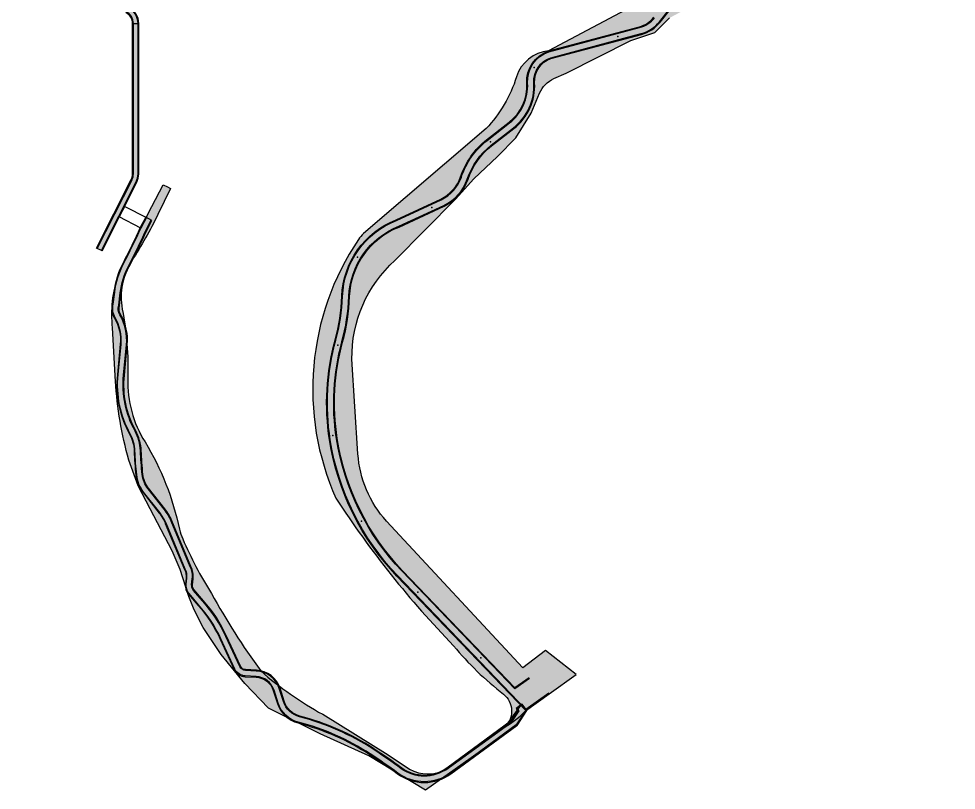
# Model space of a CAD drawing. Header units: inches. Extents: x -1373420 to 1275728, y -1279082 to 1370051.
# Drawn here: x -89922 to -77708, y 76850 to 86899 of the extents above; entities that cross this region are included whole.
import ezdxf

# ---------------------------------------------------------------- set-up
doc = ezdxf.new("R2010")
doc.units = ezdxf.units.IN
doc.header["$LTSCALE"] = 100
doc.header["$MEASUREMENT"] = 0
doc.layers.add('6', color=7, linetype='Continuous', true_color=0x57a70c)
doc.layers.add('a Walkway', color=7, linetype='Continuous', lineweight=30, true_color=0x4b2e26)

msp = doc.modelspace()

# ---------------------------------------------------------------- hatches: boundary and pattern name
at = {"layer": '6', "lineweight": 15}
h = msp.add_hatch(color=256, dxfattribs=at)
h.dxf.hatch_style = 1
edge = h.paths.add_edge_path()
edge.add_line((-78924.69009385278, 96076.41950291861), (-79656.16586421253, 96425.92340061668))
edge.add_arc((-79909.72182438009, 95973.12786417731), 518.9551259559147, 60.75209267398381, 131.5598670408154)
edge.add_line((-80253.99782411824, 96361.44276056967), (-80406.56430895731, 96234.62493619451))
edge.add_arc((-80544.84946469599, 96375.83486357113), 197.6436892171826, 229.3318846104581, 314.40045115440944, ccw=False)
edge.add_line((-80673.64919407322, 96225.9226972879), (-80753.72775439694, 96295.34569959072))
edge.add_line((-80753.72775439694, 96295.34569959072), (-80759.19275461484, 96300.06911534004))
edge.add_arc((-81151.53796487313, 95846.12502628572), 599.9999999999899, 49.16304771215739, 91.51300139794115)
edge.add_line((-81167.38023711788, 96445.91584182903), (-82676.42187811437, 96406.0575314218))
edge.add_arc((-82674.85329152102, 95685.15325862297), 720.9059793090192, 90.1246673839504, 111.6183318435343)
edge.add_line((-82940.45092632648, 96355.34974278956), (-83882.1817441523, 95927.58389186468))
edge.add_arc((-84477.71919098683, 97238.66556339312), 1440.000000000003, 275.73431199850125, 294.429148268595, ccw=False)
edge.add_line((-84333.84068632551, 95805.8714484218), (-85226.08418018944, 95716.2740259104))
edge.add_line((-85226.08418018944, 95716.2740259104), (-85511.01874032829, 95679.25727386391))
edge.add_line((-85511.01874032829, 95679.25727386391), (-85822.30018842928, 95638.94112576588))
edge.add_arc((-86195.1418362292, 97913.97712229857), 2305.384930950506, 263.6591010060583, 279.3071179364374, ccw=False)
edge.add_line((-86449.75729549883, 95622.69568001467), (-86868.55835808825, 95677.7342273305))
edge.add_arc((-86966.04068795124, 95085.70619136892), 600.0000000000277, 80.64967504179135, 105.5672985721287)
edge.add_line((-87127.06272043168, 95663.69572851982), (-87808.24587651432, 95473.92499871638))
edge.add_line((-87808.24587651432, 95473.92499871638), (-88091.24020179277, 95461.74495125559))
edge.add_line((-88091.24020179277, 95461.74495125559), (-88091.24020179283, 95115.8569323729))
edge.add_arc((-87354.1321296217, 98447.15924666065), 3411.876817711733, 257.523344325175, 288.8266222337314)
edge.add_arc((-86020.75160439021, 94234.6712958767), 1010.231215014303, 89.72129429641188, 103.29683128203311, ccw=False)
edge.add_line((-86015.8375235695, 95244.89055900672), (-84846.21288228585, 95248.26464294759))
edge.add_arc((-84760.49639351483, 97769.4956528691), 2522.687678218822, 268.052815420862, 303.8555045233036)
edge.add_arc((-82354.86811125837, 94502.82342706874), 1540.584382165395, 92.18590706516778, 130.4857468716518, ccw=False)
edge.add_line((-82413.6291132904, 96042.28676966969), (-81266.58846808606, 96083.78134227316))
edge.add_arc((-81265.04278981248, 95689.56559004112), 394.2187824409104, 7.6702835812337185, 90.22464954085888, ccw=False)
edge.add_arc((-80665.98748448171, 95823.44826928955), 223.6504690608861, 201.3066337624884, 301.5772568780305)
edge.add_arc((-80199.31450924405, 94497.83317501858), 1187.685486817172, 70.50899020605789, 107.11673133176981, ccw=False)
edge.add_arc((-79633.27112953863, 96068.92440163478), 482.3295453759339, 249.3926560021122, 302.7154850036208)
edge.add_arc((-79188.69798547738, 95307.39428208374), 400.435480963162, 42.29535597011812, 117.3370458938453, ccw=False)
edge.add_arc((-79292.45396117403, 95291.9705605187), 491.0485134157753, -22.504661588392082, 35.46338691310808, ccw=False)
edge.add_line((-78838.79958052936, 95104.01751997469), (-78913.78081973651, 94969.6857870426))
edge.add_arc((-77846.7219085108, 94318.41003178972), 1250.109926928994, 148.6023388531599, 171.5824897271322)
edge.add_arc((-77895.14279088928, 94188.75009479112), 1228.668935936748, 165.2578976771142, 199.3689013742805)
edge.add_line((-79054.27251421005, 93781.26311506017), (-78952.30885882053, 93482.17572358545))
edge.add_arc((-80106.16421566196, 93152.60355320646), 1199.999999999999, -5.864376274582185, 15.940768752657618, ccw=False)
edge.add_line((-78912.44437217034, 93029.99468218016), (-78968.47565109219, 92725.38955806073))
edge.add_arc((-78450.31765027692, 92644.82426881962), 524.3839048248716, 171.1621873036545, 242.5629960682053)
edge.add_arc((-78805.18946011072, 91845.51266216012), 352.5937978439585, -18.319167180828515, 71.26505539985709, ccw=False)
edge.add_arc((-81076.82933468012, 92530.78842504954), 2725.23569998279, 321.9062872134928, 343.0149989649887, ccw=False)
edge.add_arc((-76560.93228401881, 89355.80490750357), 2802.364293384344, 147.7918519429991, 154.1741170528381)
edge.add_line((-79083.40222453274, 90576.62063153369), (-79203.99165185852, 90287.64014682005))
edge.add_arc((-78739.37812946374, 90060.31295019438), 517.245956502095, 153.9283125961261, 201.8235623202418)
edge.add_arc((-79847.06088719219, 89629.81536283446), 671.1995682078011, -55.39759647330777, 20.787577352260485, ccw=False)
edge.add_arc((-79199.48634605127, 88505.03494802132), 631.2787930392115, 114.9624458795808, 194.9108542525512)
edge.add_arc((-80105.68161540534, 88205.94951255093), 326.1765414835929, -92.91813690771238, 24.767487733133407, ccw=False)
edge.add_arc((-80167.17731670005, 86999.56436015277), 881.7749712868749, 87.081863092288, 118.0259060877066)
edge.add_line((-80581.49757186047, 87777.9381945998), (-83018.71101727991, 86480.63495559261))
edge.add_arc((-82973.01489972555, 85995.70742899334), 487.075806433908, 95.38324976320851, 162.4839894295259)
edge.add_arc((-85109.55203968033, 86670.01143988977), 1753.34309402136, 316.7027775211894, 342.4839894295259, ccw=False)
edge.add_line((-83833.45841028265, 85467.59842666883), (-85429.73916508805, 84100.39629811392))
edge.add_arc((-85195.5568317236, 83826.97604513325), 360.0000000000297, 130.5797993046219, 146.8792844290806)
edge.add_arc((-82606.90516025391, 82074.800443535), 3485.85129902855, 146.0075728159143, 204.0847870435907)
edge.add_arc((-75176.95558974356, 87548.51029572792), 12656.21451243225, 213.0171440683153, 224.1550758593956)
edge.add_arc((-81210.4916288225, 81230.01506982693), 3939.798024199815, 219.3463636529504, 232.5519768962283)
edge.add_arc((-83789.8684741034, 77878.92117202573), 289.2002683057943, -44.75771122348692, 50.535357408482184, ccw=False)
edge.add_arc((-84348.28182459189, 78923.43503677865), 1463.286579165689, 301.4635725020813, 314.6691857453593)
edge.add_line((-83319.573323119, 77882.77830578432), (-83012.09298087048, 78105.99094977674))
edge.add_line((-83012.09298087048, 78105.99094977674), (-82660.11334909734, 78359.35025681066))
edge.add_line((-82660.11334909734, 78359.35025681066), (-83061.41773357373, 78668.55751980416))
edge.add_line((-83061.41773357373, 78668.55751980416), (-83355.32331364567, 78445.08420126035))
edge.add_line((-83355.32331364567, 78445.08420126035), (-85130.78648506704, 80354.29760803812))
edge.add_arc((-84065.84223991643, 81323.5724682922), 1439.999999999991, 183.6274596127403, 222.3073618332039, ccw=False)
edge.add_line((-85502.95722984715, 81232.46535706369), (-85581.15343865208, 82465.92498841436))
edge.add_arc((-83897.40896602938, 82495.7083717029), 1684.007867857992, 131.8534681469233, 181.013386676686, ccw=False)
edge.add_line((-85021.02592275172, 83750.04781283262), (-84233.35152903976, 84548.0441736069))
edge.add_line((-84233.35152903976, 84548.0441736069), (-83994.97045884814, 84814.98710668978))
edge.add_line((-83994.97045884814, 84814.98710668978), (-83686.37915747793, 85104.38300047895))
edge.add_line((-83686.37915747793, 85104.38300047895), (-83444.55013180472, 85349.51284822493))
edge.add_line((-83444.55013180472, 85349.51284822493), (-83246.7865900872, 85668.53319322066))
edge.add_line((-83246.7865900872, 85668.53319322066), (-83136.92523937032, 85928.96050668234))
edge.add_arc((-82805.23121210276, 85789.03526851916), 359.9999999999939, 113.63389107484451, 157.1275342617206, ccw=False)
edge.add_line((-82949.55197245482, 86118.84054156888), (-82788.41950885256, 86189.35111724718))
edge.add_line((-82788.41950885256, 86189.35111724718), (-81948.88250195119, 86615.86205502342))
edge.add_line((-81948.88250195119, 86615.86205502342), (-81635.07302419542, 86720.27633353109))
edge.add_line((-81635.07302419542, 86720.27633353109), (-81445.35311623689, 86908.89290470498))
edge.add_line((-81445.35311623689, 86908.89290470498), (-80347.00098989927, 87495.31236696232))
edge.add_arc((-80262.22402110437, 87336.52677075804), 179.9999999999935, 90.99709828002369, 118.0981345177915, ccw=False)
edge.add_line((-80265.35633962532, 87516.49951475191), (-80005.0136852081, 87521.03062374167))
edge.add_arc((-80011.27832224997, 87880.97611172941), 360.0000000000031, 270.9970982800226, 336.1240629377328)
edge.add_line((-79682.08567326874, 87735.26338113693), (-79197.08036184587, 88662.34318557562))
edge.add_line((-79197.08036184587, 88662.34318557562), (-79029.65677430734, 88895.83832851506))
edge.add_line((-79029.65677430734, 88895.83832851506), (-78890.67723520566, 89375.76400765382))
edge.add_arc((-78717.7808341672, 89325.69570922107), 180.0000000000022, 97.30507643540432, 163.8497478047678, ccw=False)
edge.add_line((-78740.66828244965, 89504.2346817484), (-78708.54399806829, 89508.35279045589))
edge.add_arc((-78723.80229692324, 89627.37877214079), 120.0000000000055, 277.3050764354028, 350.4652464501145)
edge.add_line((-78605.46005994026, 89607.50127365973), (-78492.10016801581, 90282.39822848904))
edge.add_arc((-78373.75793103283, 90262.52073000798), 119.9999999999999, 126.7742007223112, 170.4652464501139, ccw=False)
edge.add_line((-78445.59748894541, 90358.64085234937), (-78379.91927224939, 90407.72832682397))
edge.add_arc((-78451.75883016197, 90503.84844916535), 119.9999999999912, 306.7742007223181, 346.7364904885054)
edge.add_line((-78334.9598074478, 90476.31686197879), (-78024.25868403676, 91832.25640596388))
edge.add_arc((-78379.63524025283, 91901.58967488675), 362.0767858997928, 348.9603796927273, 401.2498327065454)
edge.add_line((-78107.41080219034, 92140.32269356889), (-78309.96695181515, 92300.03242564107))
edge.add_arc((-78050.01669779792, 92549.08235123107), 360.0000000000111, 185.2389089024497, 223.7731883176924, ccw=False)
edge.add_line((-78408.51284151999, 92516.21116420637), (-78464.702145794, 93129.0168072013))
edge.add_arc((-78664.39606920158, 93105.10132733207), 201.1208920606872, 6.829255600718953, 78.61069170420434)
edge.add_line((-78624.67983909906, 93302.26175513068), (-78686.39434916832, 93645.43539382693))
edge.add_arc((-77269.12952176185, 93900.30871333377), 1439.999999999982, 169.6957475377733, 190.1947967363699, ccw=False)
edge.add_line((-78685.90486281252, 94157.88905612158), (-78668.49842558533, 94253.6301005356))
edge.add_arc((-77829.62073421502, 94035.34937579202), 866.8115457660866, 130.3710511444642, 165.4147469385158, ccw=False)
edge.add_line((-78391.084953249, 94695.74333898214), (-77882.94348759801, 95129.88485480388))
edge.add_arc((-78176.76255697408, 95494.48698150774), 468.2567205347952, 308.8640276157592, 434.1116550243397)
edge.add_line((-78048.57092220438, 95944.85489899418), (-78763.08214089918, 96025.69916019816))
edge.add_arc((-78666.01699496272, 96617.79573799974), 600.0000000000089, 244.4612245277732, 260.69004727458514, ccw=False)
h = msp.add_hatch(color=256, dxfattribs=at)
h.dxf.hatch_style = 1
edge = h.paths.add_edge_path()
edge.add_line((-84624.53429684171, 76849.94906052199), (-85360.2903679669, 77300.22476864836))
edge.add_line((-85360.2903679669, 77300.22476864838), (-85994.50828918684, 77584.18533718512))
edge.add_line((-85994.50828918684, 77584.18533718512), (-86668.99647816326, 77920.36643954222))
edge.add_line((-86668.99647816326, 77920.36643954222), (-86978.26962150112, 78240.06038585144))
edge.add_line((-86978.26962150112, 78240.06038585144), (-87285.53686254207, 78617.64880243856))
edge.add_line((-87285.53686254207, 78617.64880243856), (-87518.7208876131, 78968.83100647335))
edge.add_line((-87518.7208876131, 78968.83100647335), (-87635.06120710928, 79200.5777022264))
edge.add_line((-87635.06120710928, 79200.5777022264), (-87708.16970650907, 79375.44517971035))
edge.add_line((-87708.16970650907, 79375.44517971035), (-87820.3236985257, 79726.81372071507))
edge.add_line((-87820.3236985257, 79726.81372071507), (-87925.531911234, 79966.39006159124))
edge.add_line((-87925.531911234, 79966.39006159124), (-88210.05043303454, 80515.35255478571))
edge.add_line((-88210.05043303454, 80515.35255478571), (-88364.82097863767, 80813.97362187719))
edge.add_line((-88364.82097863767, 80813.97362187719), (-88487.386717952, 81151.05201678758))
edge.add_arc((-83888.95620154007, 82458.97516198395), 4780.818566731949, 183.3920867964532, 195.8772448494218, ccw=False)
edge.add_line((-88661.3988185701, 82176.1012763663), (-88698.91673273587, 82870.97845162271))
edge.add_arc((-87177.69944997926, 83051.31664799059), 1531.869409064182, 160.6146151979488, 186.7607814272086, ccw=False)
edge.add_arc((-86764.28818174583, 82922.35703811652), 1964.709345125758, 150.3890553191422, 161.068712720398, ccw=False)
edge.add_line((-88472.40758764336, 83893.13554324563), (-88188.68786043205, 84453.5022386755))
edge.add_line((-88188.68786043205, 84453.5022386755), (-88040.56212117255, 84737.31338051551))
edge.add_line((-88040.56212117255, 84737.31338051551), (-87982.25446067494, 84707.79158047699))
edge.add_line((-87982.25446067494, 84707.79158047699), (-87943.23668997796, 84687.55068227334))
edge.add_line((-87943.23668997796, 84687.55068227334), (-88109.12116796817, 84349.04436009156))
edge.add_arc((-93331.04783645291, 86908.04111359855), 5815.237098819912, 327.0773400734567, 333.89291031962966, ccw=False)
edge.add_arc((-87725.41053282608, 83278.44608508059), 862.8711401093576, 147.0773400734573, 190.7500281244699)
edge.add_arc((-92672.94311960597, 82339.12515808217), 4173.040147944301, -1.7559439967894264, 10.750028124469907, ccw=False)
edge.add_arc((-87047.33624706921, 82166.66316277595), 1455.209653206852, 178.2440560032104, 212.4218000095473)
edge.add_arc((-91472.83477696407, 79469.8015821295), 3727.619282978493, 12.082964005459473, 30.942419589397616, ccw=False)
edge.add_arc((-87241.09164752741, 80375.69271514325), 599.9999999999983, 192.0829640054565, 204.6986632822604)
edge.add_arc((-83100.24410374672, 82138.30797850582), 5100.164099523707, 203.2507867563142, 212.2780089767718)
edge.add_arc((-79274.98918851472, 83880.82761909591), 9282.334306219376, 208.760215775927, 216.1583685218688)
edge.add_arc((-83754.74642288566, 81852.60623274278), 4580.480198106337, 228.8401272600105, 241.1937260763953)
edge.add_line((-85961.84909938843, 77838.94249239052), (-85107.94454205147, 77309.26767792842))
edge.add_line((-85107.94454205147, 77309.26767792842), (-84829.95136760749, 77122.76663141686))
edge.add_arc((-84587.41112160716, 77582.31032247856), 519.6211840605694, 242.1755820129782, 296.0582216799746)
edge.add_line((-84359.14972526455, 77115.50960497244), (-83584.5100767125, 77675.2922845633))
edge.add_line((-83584.5100767125, 77675.2922845633), (-83369.26827138019, 77972.2573427083))
edge.add_line((-83369.26827138019, 77972.2573427083), (-83305.80485216776, 77890.05563525234))
edge.add_line((-83305.80485216776, 77890.05563525234), (-83433.562238337, 77695.01112178205))
edge.add_line((-83433.562238337, 77695.01112178205), (-84624.53429684171, 76849.94906052199))
at = {"layer": 'a Walkway', "true_color": 0x939598}
h = msp.add_hatch(color=252, dxfattribs=at)
h.dxf.hatch_style = 1
h.paths.add_polyline_path([(-88368.4127816642, 86836.30912241168), (-88428.4127816642, 86836.30912241168), (-88428.4127816642, 84877.95452244938, -0.1177984113088613), (-88446.77172538915, 84801.11058936587), (-88899.33708137908, 83908.03437812175), (-88845.90219590635, 83880.74429234894), (-88393.25135258632, 84773.98920121837, 0.1177984113088613), (-88368.4127816642, 84877.95452244961)])
h.paths.add_polyline_path([(-89856.42297852904, 89396.92251517424), (-89856.42297852904, 90133.00523355279, -0.2550744230892159), (-89576.52285874102, 90645.9711866912, 0.09494354409176611), (-88877.60077567873, 91311.75486488162, 0.08754516116815408), (-88493.38255132572, 92115.9348535398, 0.003875642468006892), (-88483.03431754251, 92154.32218907014, 0.01550492413256617), (-88447.624941229, 92309.34874818448, 0.02707384384720121), (-88409.05796169705, 92584.1896085523), (-88468.83991360871, 92589.30020789427, -0.02707384384720117), (-88506.50460973612, 92320.88931301, -0.01550492413256597), (-88541.0855755026, 92169.48963609508, -0.003875642468006653), (-88551.19170996343, 92132.00038115631, -0.087545161168154), (-88926.42106010963, 91346.63436929448, -0.09494354409178157), (-89608.99169941721, 90696.42685421371, 0.2550744230892215), (-89916.42297852904, 90133.00523355279), (-89916.42297852904, 89399.00929743185, 0.3055452732718371), (-88523.89417129557, 86989.10629747958, -0.2867533266225186), (-88428.4127816642, 86836.30912241168), (-88368.4127816642, 86836.30912241168, 0.2867513436293993), (-88497.59197013066, 87043.03397326836, -0.3057773431542215)])
h = msp.add_hatch(color=252, dxfattribs=at)
h.dxf.hatch_style = 1
h.paths.add_polyline_path([(-83292.88115969475, 86060.2132144642, -0.2464192369136733), (-83528.03714020911, 85542.36447997791), (-83820.07021665614, 85315.09539320362, 0.145000530431299), (-84156.26376746749, 84837.28256578263, -0.1015099846451159), (-84258.16509617961, 84662.35463367477), (-84197.05008811114, 84607.68329027816, 0.1015099846451159), (-84078.56034487183, 84811.0875640281, -0.1449103044493764), (-83769.43360305735, 85250.59690493207), (-83477.67575222446, 85477.65180270166, 0.2464192369136697), (-83211.0141073853, 86064.88073480851, -0.3363807986610183), (-82991.45704834565, 86391.35994286754), (-81812.4853481031, 86705.24427412331, 0.1611425054359197), (-81574.91280625499, 86860.80538672912), (-81303.80552853321, 87201.9360604816, -0.09002368242921543), (-81280.16762453425, 87222.65610108105), (-80496.03113227402, 87692.85012005363, -0.0668719427121158), (-80432.14748939706, 87724.66538715636), (-80458.60390419402, 87802.28019319291, 0.06513170325567937), (-80540.0212644379, 87762.08431668459), (-81322.33729083376, 87292.98190889148, 0.09002368242921509), (-81368.001423559, 87252.95455773344), (-81639.10870128078, 86911.82388398096, -0.1611425054359197), (-81833.58179969629, 86784.48403516648), (-83015.15663739678, 86469.90665584178, 0.3384405002148116)])
h = msp.add_hatch(color=252, dxfattribs=at)
h.dxf.hatch_style = 1
h.paths.add_polyline_path([(-84969.63664593705, 84195.22089647624), (-84386.0508317145, 84467.35568518909, 0.1015099846451141), (-84197.05008811114, 84607.68329027816), (-84258.16509617961, 84662.35463367477, -0.1015099846451142), (-84420.70597418508, 84541.6727162139), (-85001.92903589658, 84270.63971431578, 0.2978788262071281), (-85703.57259611567, 83283.23970676718, -0.05694192158231948), (-85791.4303926329, 82711.76537090779), (-85712.32091226638, 82690.18551650285, 0.05694192158231957), (-85621.63425890417, 83280.06025791305, -0.2985452086989537)])
h = msp.add_hatch(color=252, dxfattribs=at)
h.dxf.hatch_style = 1
edge = h.paths.add_edge_path()
edge.add_line((-88268.46982638942, 84313.20461292102), (-88339.52669753574, 84177.7289195076))
edge.add_arc((-98106.70924185461, 88657.3963355096), 10745.47695600513, 332.603942594787, 335.3616895992319, ccw=False)
edge.add_arc((-87587.65405961947, 83205.75430681973), 1102.346588253359, 152.6039425947887, 173.0634604563278)
edge.add_line((-88681.93204907831, 83338.88462800813), (-88700.91950357781, 83182.81534680181))
edge.add_arc((-88464.47938284178, 83123.36946659253), 243.7985712991927, 165.8871840858707, 210.2375180166219)
edge.add_arc((-89168.32193222377, 82713.10607983224), 570.8856502471403, -5.442024462989082, 30.237518016615923, ccw=False)
edge.add_line((-88600.00945105814, 82658.96414221017), (-88637.62613657638, 82264.11252036177))
edge.add_arc((-87310.9295759648, 82130.30625354005), 1333.427118735543, 174.2408104200489, 208.8275901066112)
edge.add_arc((-88909.65826269661, 81250.3949343553), 491.4502315016439, 2.1259580139894183, 28.827590106611808, ccw=False)
edge.add_arc((-83979.39805574047, 81433.41607805196), 4442.205861836766, 182.1259580139845, 186.1800506206283)
edge.add_arc((-87950.83534402082, 81003.37897454987), 447.5536810916134, 186.1800506206305, 218.1457404819483)
edge.add_line((-88302.81043571854, 80726.94121974232), (-88093.04087455152, 80459.8515793328))
edge.add_arc((-88557.04175952947, 80095.42987479293), 590.0000000000599, 22.730313430121384, 38.145740481956295, ccw=False)
edge.add_line((-88012.86482380517, 80323.40237889325), (-87763.11220689773, 79727.23568636153))
edge.add_arc((-87946.59227667164, 79635.13161373069), 205.3000150984513, -6.396226227007219, 26.655922163168782, ccw=False)
edge.add_line((-87742.57020101912, 79612.26047808195), (-87751.26755015744, 79534.67573322593))
edge.add_arc((-87576.50087586965, 79517.926941465), 175.5674014931822, 174.5257682319519, 220.0587503375338)
edge.add_line((-87710.87751997425, 79404.93654370373), (-87586.37494396165, 79256.86875494971))
edge.add_arc((-88870.5036637373, 78096.82617316884), 1730.515923214077, 24.637251891152573, 42.09369253194478, ccw=False)
edge.add_line((-87297.52480008491, 78818.22956586971), (-87117.05889658636, 78424.73397840049))
edge.add_arc((-86962.75292134743, 78500.3293598305), 171.8283902269463, 206.1004983288572, 266.9431857276143)
edge.add_line((-86971.91587086901, 78328.74545602816), (-86831.11916140316, 78321.22660890411))
edge.add_arc((-86842.26316351532, 78072.74909304005), 248.7272897634027, 18.01301858563238, 87.43205458174708, ccw=False)
edge.add_line((-86605.72692404233, 78149.66379962483), (-86551.02858663842, 77981.44968805322))
edge.add_arc((-86187.7987170825, 78095.5315558888), 380.7237984503482, 197.4362641545859, 255.484996781448)
edge.add_arc((-87076.91446060158, 74661.28613084581), 3166.74973137368, 56.906856998161174, 75.48499678144577, ccw=False)
edge.add_arc((-89661.25269780023, 70695.88200721332), 7899.955197859226, 53.726815580013806, 56.906856998163505, ccw=False)
edge.add_arc((-84639.32025259425, 77539.12501168603), 588.2590019873637, 233.7268155800117, 306.3036289453711)
edge.add_line((-84291.03314382004, 77065.05250322254), (-83433.562238337, 77695.01112178204))
edge.add_line((-83433.562238337, 77695.01112178205), (-83305.80485216776, 77890.05563525234))
edge.add_line((-83305.80485216776, 77890.05563525234), (-83367.47020625201, 77969.92837862969))
edge.add_line((-83367.47020625201, 77969.92837862969), (-83440.29245776465, 77913.7063217069))
edge.add_line((-83440.29245776465, 77913.7063217069), (-83418.65239337858, 77885.67678494276))
edge.add_line((-83418.65239337858, 77885.67678494276), (-83501.41975858793, 77759.31758988935))
edge.add_line((-83501.41975858793, 77759.31758988935), (-84345.50305231099, 77139.19445537508))
edge.add_arc((-84639.32025259428, 77539.12501168603), 496.2590019873678, 233.7268155800126, 306.3036289453724, ccw=False)
edge.add_arc((-89661.25269780066, 70695.88200721356), 7991.955197859282, 53.72681558001035, 56.90685699816006)
edge.add_arc((-87076.91446060149, 74661.28613084581), 3258.749731373657, 56.90685699816241, 75.48499678144707)
edge.add_arc((-86187.7987170825, 78095.5315558888), 288.723798450353, 197.350717838323, 255.48499678144668, ccw=False)
edge.add_line((-86463.38477174778, 78009.428372059), (-86518.2361864871, 78178.11324324048))
edge.add_arc((-86842.26316351532, 78072.7490930401), 340.7272897633774, 18.01301858562592, 87.36087206818456)
edge.add_line((-86826.57431217539, 78413.11499311401), (-86967.00986345735, 78420.61455361421))
edge.add_arc((-86962.75292134742, 78500.32935983053), 79.8283902269885, 206.7840927583849, 266.94318572761745, ccw=False)
edge.add_line((-87034.0166004512, 78464.35631538296), (-87213.89999576224, 78856.58177704453))
edge.add_arc((-88870.50366373724, 78096.82617316878), 1822.515923214057, 24.63725189115483, 42.04166059219088)
edge.add_line((-87516.99746099996, 79317.31183450222), (-87640.46210599373, 79464.14523794668))
edge.add_arc((-87576.50087586962, 79517.92694146502), 83.56740149318722, 174.9401752949319, 220.0587503375344, ccw=False)
edge.add_line((-87659.74262793828, 79525.29724029647), (-87651.14287720216, 79602.01135813582))
edge.add_arc((-87946.59227667164, 79635.13161373069), 297.3000150984543, 353.6037737729875, 385.9922667417329)
edge.add_line((-87679.36320512753, 79765.42329535013), (-87928.0101151838, 80358.95063376996))
edge.add_arc((-88557.0417595293, 80095.42987479319), 681.9999999997708, 22.73031343011261, 38.14574048194775)
edge.add_line((-88020.68819418206, 80516.67665868477), (-88230.45775534908, 80783.76629909428))
edge.add_arc((-87950.8353440208, 81003.37897454987), 355.5536810916173, 186.1800506206311, 218.1457404819495, ccw=False)
edge.add_arc((-83979.39805574031, 81433.41607805208), 4350.205861836926, 182.1259580139858, 186.1800506206295, ccw=False)
edge.add_arc((-88909.65826269658, 81250.39493435528), 583.4502315016132, 2.125958013990347, 28.827590106613)
edge.add_arc((-87310.92957596478, 82130.30625354004), 1241.427118735555, 174.2292681344678, 208.8275901066103, ccw=False)
edge.add_line((-88546.0653917605, 82255.12935905627), (-88508.42412526725, 82650.23900039049))
edge.add_arc((-89168.32193222376, 82713.10607983224), 662.8856502471165, 354.5579755370104, 390.2375180166157)
edge.add_arc((-88464.47938284176, 83123.3694665925), 151.7985712992009, 163.9653048657335, 210.2375180166144, ccw=False)
edge.add_line((-88610.37217138222, 83165.29917563479), (-88590.6054408201, 83327.77379437392))
edge.add_arc((-87587.6540596195, 83205.7543068197), 1010.346588253363, 152.6039425947862, 173.0634604563253, ccw=False)
edge.add_arc((-98106.70924185449, 88657.3963355097), 10837.47695600505, 332.6039425947863, 335.3487614283604)
edge.add_line((-88256.92229497069, 84137.15255082969), (-88186.99642770749, 84270.47189352222))
edge.add_line((-88186.99642770749, 84270.47189352222), (-88268.46982638942, 84313.20461292102))
h = msp.add_hatch(color=252, dxfattribs=at)
h.dxf.hatch_style = 1
edge = h.paths.add_edge_path()
edge.add_arc((-82795.33275956864, 81894.47583234795), 3023.569708876719, 164.7418197809167, 188.8605632794136, ccw=False)
edge.add_line((-85712.32091226638, 82690.18551650285), (-85791.43039263292, 82711.76537090779))
edge.add_arc((-82795.33275956864, 81894.47583234795), 3105.569708876721, 164.741819780917, 188.8605632794084)
edge.add_arc((-82612.89630653971, 81922.91598192546), 3290.209632787483, 188.8605632794084, 223.7904590641294)
edge.add_line((-84988.01794571397, 79646.01531944286), (-83410.14471779513, 78000.07577133029))
edge.add_line((-83410.14471779513, 78000.07577133029), (-83316.81292900893, 77902.7178343673))
edge.add_line((-83316.81292900891, 77902.7178343673), (-82680.72200555415, 78359.58682417043))
edge.add_line((-82680.72200555415, 78359.58682417043), (-82936.035700231, 78555.95707925654))
edge.add_line((-82936.035700231, 78555.95707925654), (-83267.58579324144, 78307.19524761972))
edge.add_line((-83267.58579324142, 78307.19524761973), (-83456.30419801918, 78173.71897446243))
edge.add_line((-83456.30419801918, 78173.71897446243), (-83460.30285953452, 78170.89081132003))
edge.add_line((-83460.30285953454, 78170.89081132003), (-84928.82415682239, 79702.76120349324))
edge.add_arc((-82612.89630653968, 81922.91598192546), 3208.209632787495, 188.8605632794136, 223.7904590641294, ccw=False)

# ---------------------------------------------------------------- linework, layer by layer
at = {"layer": 'a Walkway'}
for p, q in [((-88438.4127816642, 86836.30912241168), (-88358.4127816642, 86836.30912241168)), ((-88613.7141183773, 84316.81313976624), (-88542.16602254301, 84452.91667113442)), ((-88542.16602254301, 84452.91667113442), (-88259.61402218489, 84308.55975211677)), ((-88330.54772403772, 84173.31889096057), (-88613.7141183773, 84316.81313976624)), ((-88259.61402218489, 84308.55975211677), (-88330.54772403772, 84173.31889096057)), ((-88836.9963816609, 83876.19594472014), (-88908.24289562454, 83912.58272575056))]:
    msp.add_line(p, q, dxfattribs=at)
for points in [[(-80581.49757186047, 87777.9381945998), (-83018.71101727991, 86480.63495559261, 0.3014452778167571), (-83437.50640629514, 86142.30375070007, -0.1129686775071617), (-83833.45841028265, 85467.59842666883), (-85429.73916508805, 84100.39629811392, 0.07124007275776216), (-85497.06446949096, 84023.68177552252, 0.2589770599284267), (-85789.28718081405, 80652.26610154018, 0.04863669154595886), (-84257.24549241617, 78732.15611340728, 0.05768421106921155), (-83606.05222622168, 78102.18868467105, -0.4415377226204973), (-83584.5100767125, 77675.29228456331, 0.05768421106921155), (-83319.573323119, 77882.77830578432), (-83012.09298087048, 78105.99094977674), (-82660.11334909734, 78359.35025681066), (-83061.41773357373, 78668.55751980416), (-83355.32331364567, 78445.08420126035), (-85130.78648506704, 80354.29760803812, -0.1703938421384256), (-85502.95722984715, 81232.46535706369), (-85581.15343865208, 82465.92498841436, -0.2178520649230846), (-85021.02592275172, 83750.04781283262), (-84233.35152903976, 84548.0441736069), (-83994.97045884814, 84814.98710668978), (-83686.37915747793, 85104.38300047895), (-83444.55013180472, 85349.51284822493), (-83246.7865900872, 85668.53319322066), (-83136.92523937032, 85928.96050668234, -0.1920884120437333), (-82949.55197245482, 86118.84054156888), (-82788.41950885256, 86189.35111724718), (-81948.88250195119, 86615.86205502342), (-81635.07302419542, 86720.27633353109), (-81445.35311623689, 86908.89290470498)], [(-83267.58579324142, 78307.19524761973), (-83460.30285953454, 78170.89081132003), (-84928.82415682237, 79702.76120349322, -0.1536016020557793), (-85782.81954731134, 81428.75437321208, -0.1056281036725289), (-85712.32091226638, 82690.18551650285, 0.05694192158231901), (-85621.63425890417, 83280.06025791304, -0.2985452086989545), (-84969.63664593705, 84195.22089647624), (-84386.0508317145, 84467.35568518909, 0.2051337240008183), (-84078.56034487183, 84811.0875640281, -0.1449103044493709), (-83769.43360305735, 85250.59690493206), (-83477.67575222446, 85477.65180270164, 0.2464192369136721), (-83211.0141073853, 86064.88073480851, -0.3363807986610174), (-82991.45704834565, 86391.35994286754), (-81812.4853481031, 86705.24427412331, 0.1611425054359182), (-81574.91280625499, 86860.80538672913), (-81303.80552853321, 87201.9360604816, -0.09002368242921541)], [(-83274.36794905222, 78314.64681589676), (-83459.04489928758, 78184.02897242516), (-84921.6054020795, 79709.68143325546, -0.1536016020557791), (-85772.93888612147, 81430.29467657524, -0.1056281036725286), (-85702.6734146607, 82687.55382694128, 0.05694192158231875), (-85611.64177875643, 83279.6725202479, -0.2986319756189303), (-84965.70492936621, 84186.02050468641), (-84381.82459482783, 84458.29263262509, 0.2051337240008186), (-84069.084317726, 84807.89305161902, -0.1448984977936501), (-83763.2576033703, 85242.73186047726), (-83471.53411954342, 85469.7600127899, 0.2464192369136717), (-83201.0303205183, 86065.44994460659, -0.3360761982490281), (-82988.54533385386, 86381.78680501117), (-81809.91261010393, 86695.58088863024, 0.1611425054359172), (-81567.0840385689, 86854.58361877159), (-81295.97676084714, 87195.71429252406, -0.0900236824292165)], [(-83012.09298087048, 78105.99094977674), (-83318.07088925588, 77889.57967326217), (-84995.23670045685, 79639.09508968062, -0.153601602055779), (-85873.72163025834, 81414.58358227092, -0.1056281036725294), (-85801.07789023858, 82714.39706046936, 0.05694192158231885), (-85713.56507626342, 83283.62744443232, -0.2978026376768657), (-85005.87321342388, 84279.83429537533), (-84424.93221107175, 84550.7357687779, 0.2051337240008174), (-84165.7397946133, 84840.47707819172, -0.1450107964276365), (-83826.24465097545, 85322.96165587555), (-83534.17877289015, 85550.25626988965, 0.2464192369136728), (-83302.86494656175, 86059.6440046661, -0.3386493608715265), (-83018.02812378807, 86479.4905038538), (-81836.15453769546, 86794.14742065954, 0.1611425054359192), (-81646.93746896685, 86918.0456519385)], [(-83017.86741248413, 78114.15525865987), (-83316.81292900891, 77902.7178343673), (-84988.01794571397, 79646.01531944286, -0.1536016020557791), (-85863.84096906843, 81416.1238856341, -0.1056281036725291), (-85791.4303926329, 82711.76537090779, 0.05694192158231891), (-85703.57259611567, 83283.23970676718, -0.2978788262071277), (-85001.92903589658, 84270.63971431578), (-84420.70597418508, 84541.6727162139, 0.2051337240008171), (-84156.26376746749, 84837.28256578263, -0.1450005304312997), (-83820.07021665614, 85315.09539320362), (-83528.03714020911, 85542.36447997791, 0.2464192369136727), (-83292.88115969475, 86060.2132144642, -0.3384405002148122), (-83015.15663739681, 86469.90665584178), (-81833.58179969629, 86784.48403516648, 0.1611425054359193), (-81639.10870128078, 86911.82388398096)], [(-88908.24289562454, 83912.58272575056), (-88455.69178752229, 84805.63082072508, 0.1177984113069873), (-88438.4127816642, 84877.95452244961), (-88438.4127816642, 86836.30912241168)], [(-88899.33694900345, 83908.03463934704), (-88446.77172538848, 84801.11058936719, 0.1177984113069883), (-88428.4127816642, 84877.95452244963), (-88428.4127816642, 86836.30912241168)], [(-88845.90206138825, 83880.7445578021), (-88393.25135258556, 84773.9892012199, 0.1177984113069874), (-88368.4127816642, 84877.95452244963), (-88368.4127816642, 86836.30912241168)], [(-88836.9963816609, 83876.19594472014), (-88384.33129045172, 84769.46896986202, 0.1177984113069899), (-88358.4127816642, 84877.95452244963), (-88358.4127816642, 86836.30912241168)], [(-84624.53429684171, 76849.94906052199), (-85360.2903679669, 77300.22476864838), (-85994.50828918684, 77584.18533718512), (-86668.99647816326, 77920.36643954222), (-86978.26962150112, 78240.06038585144), (-87285.53686254207, 78617.64880243856), (-87518.7208876131, 78968.83100647335), (-87635.06120710928, 79200.5777022264), (-87708.16970650907, 79375.44517971035), (-87820.3236985257, 79726.81372071507), (-87925.531911234, 79966.39006159124), (-88210.05043303454, 80515.35255478571), (-88364.82097863767, 80813.97362187719), (-88487.386717952, 81151.05201678758, -0.0545307335624751), (-88661.3988185701, 82176.1012763663), (-88698.91673273587, 82870.97845162271, -0.1145817049312749), (-88622.72313202082, 83559.77553990387, -0.04663255443244651), (-88472.40758764336, 83893.13554324563), (-88188.68786043205, 84453.5022386755), (-88040.56212117255, 84737.31338051551), (-87982.25446067494, 84707.79158047699), (-87943.23668997796, 84687.55068227334), (-88109.12116796817, 84349.04436009156, -0.02974730512825364), (-88449.70886375514, 83747.42213164055, 0.192898590199002), (-88573.13854860948, 83117.49946135224, -0.05462182257742672), (-88501.86255902998, 82211.25399815955, 0.150243970430416), (-88275.71362868944, 81386.45540639933, -0.08247614878305264), (-87827.79895970912, 80250.09601999357, 0.05510203865444344), (-87786.20240322992, 80124.98518829684, 0.03940907026874473), (-87412.26384989187, 79414.67813013715, 0.03229174812709537), (-86769.44600088443, 78404.07244290423, 0.05395500910858432), (-85961.84909938843, 77838.94249239052), (-85107.94454205147, 77309.26767792842), (-84829.95136760749, 77122.76663141686, 0.2395372293219239), (-84359.14972526455, 77115.50960497244), (-83584.5100767125, 77675.2922845633), (-83369.26827138019, 77972.2573427083), (-83305.80485216776, 77890.05563525234), (-83433.562238337, 77695.01112178205), (-84624.53429684171, 76849.94906052199)], [(-88268.46982638942, 84313.20461292102), (-88339.52669753574, 84177.7289195076, -0.01203352208136044), (-88566.36922603543, 83712.98662406814, 0.08950939261233368), (-88681.93204907831, 83338.88462800813), (-88700.91950357781, 83182.81534680181, 0.1959671589553668), (-88675.1079962611, 83000.59597362038, -0.1569514208128441), (-88600.00945105814, 82658.96414221017), (-88637.62613657638, 82264.11252036177, 0.1520695044462001), (-88479.1111998485, 81487.36024134322, -0.1170378892710573), (-88418.54630145887, 81268.62599500037, 0.01769116133848248), (-88395.78807010842, 80955.19838711196, 0.1403881747351829), (-88302.81043571854, 80726.94121974232), (-88093.04087455152, 80459.8515793328, -0.06736411059207087), (-88012.86482380517, 80323.40237889325), (-87763.11220689773, 79727.23568636153, -0.1452254310167144), (-87742.57020101912, 79612.26047808195), (-87751.26755015744, 79534.67573322593, 0.2013310776782159), (-87710.87751997425, 79404.93654370373), (-87586.37494396165, 79256.86875494971, -0.07631573222212452), (-87297.52480008491, 78818.22956586971), (-87117.05889658636, 78424.73397840049, 0.2718940049562751), (-86971.91587086901, 78328.74545602816), (-86831.11916140316, 78321.22660890411, -0.3125140687694103), (-86605.72692404233, 78149.66379962483), (-86551.02858663842, 77981.44968805322, 0.2588444547917285), (-86283.22085914746, 77726.95968296549, -0.08124045187147912), (-85347.86371975022, 77314.33859861133, -0.01387643883303072), (-84987.35541036847, 77064.86750529078, 0.3277045106208434), (-84291.03314382004, 77065.05250322254), (-83433.562238337, 77695.01112178205), (-83305.80485216776, 77890.05563525234), (-83367.47020625201, 77969.92837862969), (-83440.29245776465, 77913.7063217069), (-83418.65239337858, 77885.67678494276), (-83501.41975858793, 77759.31758988935), (-84345.50305231099, 77139.19445537508, -0.3277045106208433), (-84932.92490542584, 77139.03838995376, 0.01387643883303076), (-85297.63156323266, 77391.41473273595, 0.08124045187147916), (-86260.16257619875, 77816.02323099416, -0.2592427685202886), (-86463.38477174778, 78009.428372059), (-86518.2361864871, 78178.11324324048, 0.3121731755280565), (-86826.57431217539, 78413.11499311401), (-86967.00986345735, 78420.61455361421, -0.2686933444510782), (-87034.0166004512, 78464.35631538296), (-87213.89999576224, 78856.58177704453, 0.07608738175240151), (-87516.99746099996, 79317.31183450222), (-87640.46210599373, 79464.14523794668, -0.1994502747844227), (-87659.74262793828, 79525.29724029647), (-87651.14287720216, 79602.01135813582, 0.142269850177645), (-87679.36320512753, 79765.42329535013), (-87928.0101151838, 80358.95063376996, 0.06736411059207174), (-88020.68819418206, 80516.67665868477), (-88230.45775534908, 80783.76629909428, -0.140388174735184), (-88304.32272744781, 80965.1024818196, -0.01769116133848239), (-88326.6096260079, 81272.0388687195, 0.1170378892710588), (-88398.5123370481, 81531.72039593359, -0.1521210322072171), (-88546.0653917605, 82255.12935905627), (-88508.42412526725, 82650.23900039049, 0.156951420812845), (-88595.62503485032, 83046.92586510925, -0.204689517424821), (-88610.37217138222, 83165.29917563479), (-88590.6054408201, 83327.77379437392, -0.08950939261233413), (-88484.68729743897, 83670.65386440424, 0.0119771041641521), (-88256.92229497069, 84137.15255082969), (-88186.99642770749, 84270.47189352222), (-88268.46982638942, 84313.20461292102)], [(-83375.38566837297, 77963.8172854859), (-83318.07088925588, 77889.57967326217), (-83440.9380557556, 77702.00095527197), (-84296.95378604732, 77073.11141106521, -0.3277045106208432), (-84981.43905113559, 77072.92955797154, 0.01387643883303073), (-85342.40370273744, 77322.71643927705, 0.08124045187147914), (-86280.71452404434, 77736.64050340338, -0.2588804297653829), (-86541.50305605136, 77984.49383557693), (-86596.21706126459, 78152.75613045262, 0.3124683743812547), (-86830.6280813363, 78331.21463296947), (-86971.38260919382, 78338.7312275049, -0.2716853313353096), (-87108.02327623233, 78429.0205113258), (-87288.43514744114, 78822.39828447567, 0.07629003694819408), (-87578.83522900348, 79263.44021974725), (-87703.22367062853, 79411.37227133883, -0.2012065165273949), (-87741.32070252454, 79533.64283083391), (-87732.63244843032, 79611.14644330519, 0.1448142943344677), (-87754.01971315654, 79731.4119558708), (-88003.64148591156, 80327.26631964072, 0.06736411059207166), (-88085.17645277223, 80466.0282183928), (-88294.94601393925, 80733.11785880232, -0.1403881747351833), (-88385.84618503661, 80956.27491914539, -0.01769116133848209), (-88408.55318456204, 81268.99695953506, 0.1170378892710588), (-88470.35045389194, 81492.18199727696, -0.1520748437532662), (-88627.67383973501, 82263.13653033285), (-88590.05452434174, 82658.01575722976, 0.1569514208128444), (-88666.46854393385, 83005.6318313909, -0.1966562594223206), (-88691.06922542318, 83180.9786254171), (-88672.00524383286, 83337.67692870006, -0.08950939261233366), (-88557.49075553581, 83708.38523714815, 0.01202735464153126), (-88330.54772403766, 84173.31889096065), (-88259.61402218486, 84308.55975211681)], [(-83432.37699564372, 77919.81741485068), (-83406.38635629043, 77886.15274693293), (-83494.04394116934, 77752.32775639943), (-84339.5824100837, 77131.13554753241, -0.3277045106208429), (-84938.84126465872, 77130.976337273, 0.01387643883303075), (-85303.09158024544, 77383.03689207023, 0.08124045187147916), (-86262.66891130188, 77806.34241055626, -0.2591907088167951), (-86472.91235521995, 78006.39053778467), (-86527.74604926482, 78175.0209124127, 0.3122031887487886), (-86827.07090448352, 78403.12726341418), (-86967.54312513254, 78410.62878213747, -0.2692690257397776), (-87043.03044891098, 78460.0223100867), (-87222.98964840602, 78852.41305843857, 0.07611135694733458), (-87524.53978114724, 79310.74346799073), (-87648.11595533945, 79457.70951031157, -0.1997834600815056), (-87669.69300623884, 79526.29864735084), (-87661.08062979096, 79603.12539291258, 0.1425204824443853), (-87688.47558086997, 79761.29448475067), (-87937.23345307741, 80355.08669302249, 0.06736411059207108), (-88028.55261596135, 80510.50001962477), (-88238.32217712837, 80777.58966003428, -0.1403881747351836), (-88314.26461251962, 80964.02594978617, -0.01769116133848217), (-88336.60274290477, 81271.66790418481, 0.1170378892710592), (-88407.27308300466, 81526.89863999985, -0.1521151573444738), (-88556.01760347115, 82256.1062426777), (-88518.37905198365, 82651.18738537088, 0.1569514208128448), (-88604.2644871776, 83041.89000733872, -0.2033886796899994), (-88620.20442950353, 83167.28401448567), (-88600.53224606556, 83328.98149368197, -0.08950939261233415), (-88493.56576793856, 83675.25525132423, 0.01198320168337679), (-88265.90080107129, 84141.56347050786), (-88195.85223191205, 84275.11675432645)]]:
    msp.add_lwpolyline(points, format="xyb", dxfattribs=at)
for radius in [160, 170, 230, 240]:
    msp.add_arc((-88598.4127816642, 86836.30912241168), radius, 0, 64.00145452566524, dxfattribs=at)
for p in [(-82117.70910535671, 86666.41101441276), (-83205.51600534972, 86263.01248665537), (-83775.42330081723, 85297.88826477087), (-84540.34413143908, 84440.64503411972), (-85507.75402230019, 83794.9079433165), (-85765.72004015191, 82648.39022000338), (-85830.70922483396, 81472.48387190537), (-85458.40115440264, 80354.32891115521), (-84724.03161763554, 79429.88773275036), (-83903.93530808203, 78574.41409565996)]:
    msp.add_point(p, dxfattribs=at)

doc.saveas('drawing.dxf')
